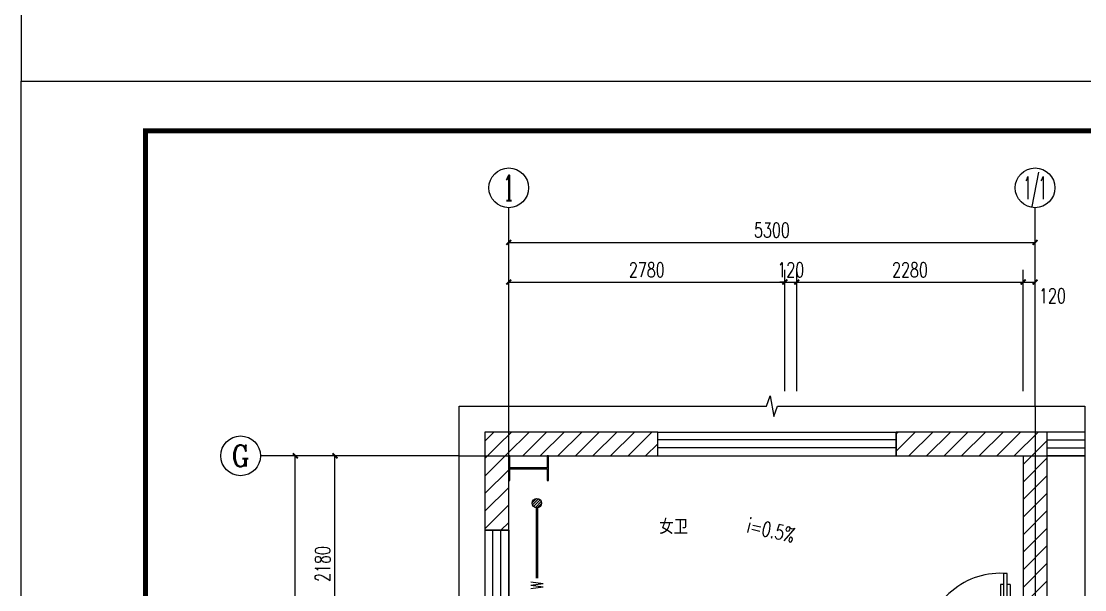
# Model space of a CAD drawing. Extents: x -173214 to 1102988, y -234847 to 675458.
# Drawn here: x 170967 to 181676, y 193850 to 199577 of the extents above; entities that cross this region are included whole.
import ezdxf
from ezdxf.enums import TextEntityAlignment as Align

# ---------------------------------------------------------------- set-up
doc = ezdxf.new("R2010")
doc.units = 0
doc.header["$LTSCALE"] = 1000
doc.header["$MEASUREMENT"] = 0
doc.linetypes.add('DOTE', pattern=[2.42, 2, -0.2, 0.02, -0.2])
doc.layers.get('Defpoints').update_dxf_attribs({"color": 250})
for name, color, linetype in [('0 - 梁柱', 3, 'Continuous'), ('0-建筑立面', 255, 'Continuous'), ('AXIS', 171, 'Continuous'), ('AXIS_TEXT', 7, 'Continuous'), ('DIM_SYMB', 171, 'Continuous'), ('DOTE', 8, 'DOTE'), ('EQUIP_地漏', 7, 'Continuous'), ('PIPE-污水', 2, 'Continuous'), ('PUB_HATCH', 8, 'Continuous'), ('PUB_TEXT', 7, 'Continuous'), ('TEXT_污水', 7, 'Continuous'), ('TK', 4, 'Continuous'), ('WALL', 9, 'Continuous'), ('WINDOW', 140, 'Continuous')]:
    doc.layers.add(name, color=color, linetype=linetype)
doc.styles.add('_TCH_AXIS', font='COMPLEX', dxfattribs={"bigfont": 'GBCBIG'})
doc.styles.add('_TCH_DIM', font='SIMPLEX', dxfattribs={"bigfont": 'GBCBIG'})
doc.styles.add('_TCH_DIM_T3', font='SIMPLEX', dxfattribs={"width": 0.705882, "bigfont": 'GBCBIG'})
doc.styles.add('_TWT_PIPETEXT', font='COMPLEX', dxfattribs={"width": 0.8, "height": 2.5, "bigfont": 'HZTXT'})
doc.styles.add('COMPLEX', font='COMPLEX')
doc.styles.add('宋体', font='', dxfattribs={"width": 0.8})
doc.styles.get('宋体').set_extended_font_data('SimSun')
doc.dimstyles.new('_TCH_ARCH&&50', dxfattribs={"dimtxt": 148.75, "dimasz": 50, "dimexe": 125, "dimexo": 150, "dimgap": 50, "dimtad": 1, "dimdec": 0, "dimzin": 0, "dimdsep": 46, "dimtxsty": '_TCH_DIM_T3', "dimblk": 'ARCHTICK', "dimcen": 0.09, "dimclrt": 7, "dimazin": 2, "dimtfac": 1, "dimtdec": 0, "dimtix": 1, "dimtmove": 2, "dimatfit": 3, "dimfxl": 0, "dimtolj": 1, "dimtzin": 0, "dimarcsym": 0})
pattern_1 = [(45, (0, 89.76), (-88.388383, 88.388383), [])]

# ---------------------------------------------------------------- blocks, each defined once
blk = doc.blocks.new('GeYuanFrame_20013841', base_point=(20.09, 4.53))
at = {"layer": 'TK'}
blk.add_lwpolyline([(20.09, 4.53), (20.09, 598.53), (861.09, 598.53), (861.09, 4.53)], close=True, dxfattribs=at)
at = {"layer": 'TK', "const_width": 1}
blk.add_lwpolyline([(45.09, 588.53), (851.09, 588.53), (851.09, 14.53), (45.09, 14.53)], close=True, dxfattribs=at)
blk = doc.blocks.new('A$C670E4FA6')
at = {"layer": '0 - 梁柱'}
h = blk.add_hatch(color=256, dxfattribs=at)
h.paths.add_polyline_path([(125, 0), (0, 0), (0, 12), (120, 12), (120, 200), (125, 200)])
h.paths.add_polyline_path([(250, 0), (125, 0), (125, 200), (130, 200), (130, 12), (250, 12)])
h.paths.add_polyline_path([(250, 388), (130, 388), (130, 200), (125, 200), (125, 400), (250, 400)])
h.paths.add_polyline_path([(125, 200), (120, 200), (120, 388), (0, 388), (0, 400), (125, 400)])
blk.add_lwpolyline([(0, 400), (0, 388), (120, 388), (120, 12), (0, 12), (0, 0), (250, 0), (250, 12), (130, 12), (130, 388), (250, 388), (250, 400)], close=True, dxfattribs=at)
blk = doc.blocks.new('$TCHSYS$WIN2D')
for p, q in [((-0.5, 0.5), (0.5, 0.5)), ((-0.5, 0.5), (-0.5, -0.5)), ((0.5, 0.5), (0.5, -0.5)), ((0.5, 0.1667), (-0.5, 0.1667)), ((0.5, -0.1667), (-0.5, -0.1667)), ((-0.5, -0.5), (0.5, -0.5))]:
    blk.add_line(p, q)
blk = doc.blocks.new('$DorLib2D$00000009')
for p, q in [((0.413, 0.905), (0.413, 0.081)), ((0.454, 0.905), (0.413, 0.905)), ((0.454, 0.081), (0.454, 0.905)), ((0.413, 0.782), (0.378, 0.782)), ((0.489, 0.782), (0.454, 0.782)), ((0.413, 0.624), (0.378, 0.624)), ((0.489, 0.624), (0.454, 0.624)), ((-0.494, 0.081), (-0.453, 0.081)), ((-0.494, -0.002), (-0.494, 0.081)), ((-0.453, 0.081), (-0.453, 0.039)), ((-0.453, 0.039), (-0.412, 0.039)), ((-0.412, 0.039), (-0.412, -0.002)), ((0.413, 0.081), (0.454, 0.081)), ((0.454, 0.039), (0.413, 0.039)), ((0.413, 0.039), (0.413, -0.002)), ((0.495, 0.081), (0.454, 0.081)), ((0.454, 0.081), (0.454, 0.039)), ((0.495, -0.002), (0.495, 0.081)), ((-0.494, -0.002), (-0.494, -0.002)), ((-0.412, -0.002), (-0.494, -0.002)), ((0.413, -0.002), (0.495, -0.002)), ((0.495, -0.002), (0.495, -0.002))]:
    blk.add_line(p, q)
at = {"lineweight": 13}
for p, q in [((0.378, 0.782), (0.378, 0.624)), ((0.489, 0.782), (0.489, 0.624))]:
    blk.add_line(p, q, dxfattribs=at)
blk.add_arc((0.372, 0.082), 0.825, 87.134, 180.0717, dxfattribs=at)
blk = doc.blocks.new('$TwtSys$00000141')
for p, q in [((-94, 8), (-10, 92)), ((-94, 8), (-10, 92)), ((-87, -35), (35, 87)), ((-87, -35), (35, 87)), ((-66, -66), (66, 66)), ((-66, -66), (66, 66)), ((-32, -87), (88, 33)), ((-32, -87), (88, 33)), ((11, -92), (92, -11)), ((11, -92), (92, -11))]:
    blk.add_line(p, q)
blk.add_circle((0, 0), 94)
blk.add_circle((0, 0), 94)
blk = doc.blocks.new('_AXISO')
blk.add_circle((0, 0), 0.5)
at = {"layer": 'AXIS_TEXT', "style": 'COMPLEX', "width": 1.041667}
blk.add_attdef('A', text='', height=0.56, dxfattribs=at).set_placement((-0.25, -0.28), (0.25, -0.28), align=Align.FIT)
blk = doc.blocks.new('_ArchTick')
at = {"color": 0, "linetype": 'ByBlock', "const_width": 0.4}
blk.add_lwpolyline([(-0.5, -0.5), (0.5, 0.5)], dxfattribs=at)
blk = doc.blocks.new('*D261')
at = {"layer": 'AXIS', "color": 0, "lineweight": -2}
for p, q in [((175876, 195849), (175876, 197474)), ((181176, 195849), (181176, 197474)), ((175876, 197349), (181176, 197349))]:
    blk.add_line(p, q, dxfattribs=at)
at = {"layer": 'Defpoints', "color": 0}
for p in [(181176, 197349), (175876, 195699), (181176, 195699)]:
    blk.add_point(p, dxfattribs=at)
at = {"layer": 'AXIS', "color": 0, "lineweight": -2, "xscale": 50, "yscale": 50, "zscale": 50, "rotation": 180}
blk.add_blockref('_ArchTick', (175876, 197349), dxfattribs=at)
at = {"layer": 'AXIS', "color": 0, "lineweight": -2, "xscale": 50, "yscale": 50, "zscale": 50}
blk.add_blockref('_ArchTick', (181176, 197349), dxfattribs=at)
at = {"layer": 'AXIS', "color": 7, "insert": (178526, 197473), "char_height": 148.8, "attachment_point": 5, "style": '_TCH_DIM_T3'}
blk.add_mtext('\\A1;5300', dxfattribs=at)
blk = doc.blocks.new('*D272')
at = {"layer": 'AXIS', "color": 0, "lineweight": -2}
for p, q in [((175226, 195199), (173601, 195199)), ((173726, 188199), (173726, 195199)), ((175226, 188199), (173601, 188199))]:
    blk.add_line(p, q, dxfattribs=at)
at = {"layer": 'Defpoints', "color": 0}
for p in [(173726, 195199), (175376, 195199), (175376, 188199)]:
    blk.add_point(p, dxfattribs=at)
at = {"layer": 'AXIS', "color": 0, "lineweight": -2, "xscale": 50, "yscale": 50, "zscale": 50}
for p, rotation in [((173726, 195199), 90), ((173726, 188199), 270)]:
    blk.add_blockref('_ArchTick', p, dxfattribs=dict(at, rotation=rotation))
at = {"layer": 'AXIS', "color": 7, "insert": (173602, 191699), "char_height": 148.8, "attachment_point": 5, "rotation": 90, "style": '_TCH_DIM_T3'}
blk.add_mtext('\\A1;7000', dxfattribs=at)
blk = doc.blocks.new('*D279')
at = {"layer": 'AXIS', "color": 0, "lineweight": -2}
for p, q in [((175226, 195199), (174001, 195199)), ((174126, 193019), (174126, 195199)), ((175226, 193019), (174001, 193019))]:
    blk.add_line(p, q, dxfattribs=at)
at = {"layer": 'Defpoints', "color": 0}
for p in [(174126, 195199), (175376, 195199), (175376, 193019)]:
    blk.add_point(p, dxfattribs=at)
at = {"layer": 'AXIS', "color": 0, "lineweight": -2, "xscale": 50, "yscale": 50, "zscale": 50}
for p, rotation in [((174126, 195199), 90), ((174126, 193019), 270)]:
    blk.add_blockref('_ArchTick', p, dxfattribs=dict(at, rotation=rotation))
at = {"layer": 'AXIS', "color": 7, "insert": (174002, 194109), "char_height": 148.8, "attachment_point": 5, "rotation": 90, "style": '_TCH_DIM_T3'}
blk.add_mtext('\\A1;2180', dxfattribs=at)
blk = doc.blocks.new('*D288')
at = {"layer": 'AXIS', "color": 0, "lineweight": -2}
for p, q in [((175876, 195849), (175876, 197074)), ((178656, 195849), (178656, 197074)), ((175876, 196949), (178656, 196949))]:
    blk.add_line(p, q, dxfattribs=at)
at = {"layer": 'Defpoints', "color": 0}
for p in [(178656, 196949), (175876, 195699), (178656, 195699)]:
    blk.add_point(p, dxfattribs=at)
at = {"layer": 'AXIS', "color": 0, "lineweight": -2, "xscale": 50, "yscale": 50, "zscale": 50, "rotation": 180}
blk.add_blockref('_ArchTick', (175876, 196949), dxfattribs=at)
at = {"layer": 'AXIS', "color": 0, "lineweight": -2, "xscale": 50, "yscale": 50, "zscale": 50}
blk.add_blockref('_ArchTick', (178656, 196949), dxfattribs=at)
at = {"layer": 'AXIS', "color": 7, "insert": (177266, 197073), "char_height": 148.8, "attachment_point": 5, "style": '_TCH_DIM_T3'}
blk.add_mtext('\\A1;2780', dxfattribs=at)
blk = doc.blocks.new('*D289')
at = {"layer": 'AXIS', "color": 0, "lineweight": -2}
for p, q in [((178656, 195849), (178656, 197074)), ((178776, 195849), (178776, 197074)), ((178656, 196949), (178606, 196949)), ((178656, 196949), (178776, 196949)), ((178776, 196949), (178826, 196949))]:
    blk.add_line(p, q, dxfattribs=at)
at = {"layer": 'Defpoints', "color": 0}
for p in [(178776, 196949), (178656, 195699), (178776, 195699)]:
    blk.add_point(p, dxfattribs=at)
at = {"layer": 'AXIS', "color": 0, "lineweight": -2, "xscale": 50, "yscale": 50, "zscale": 50}
blk.add_blockref('_ArchTick', (178656, 196949), dxfattribs=at)
at = {"layer": 'AXIS', "color": 0, "lineweight": -2, "xscale": 50, "yscale": 50, "zscale": 50, "rotation": 180}
blk.add_blockref('_ArchTick', (178776, 196949), dxfattribs=at)
at = {"layer": 'AXIS', "color": 7, "insert": (178716, 197073), "char_height": 148.8, "attachment_point": 5, "style": '_TCH_DIM_T3'}
blk.add_mtext('\\A1;120', dxfattribs=at)
blk = doc.blocks.new('*D290')
at = {"layer": 'AXIS', "color": 0, "lineweight": -2}
for p, q in [((178776, 195849), (178776, 197074)), ((181056, 195849), (181056, 197074)), ((178776, 196949), (181056, 196949))]:
    blk.add_line(p, q, dxfattribs=at)
at = {"layer": 'Defpoints', "color": 0}
for p in [(181056, 196949), (178776, 195699), (181056, 195699)]:
    blk.add_point(p, dxfattribs=at)
at = {"layer": 'AXIS', "color": 0, "lineweight": -2, "xscale": 50, "yscale": 50, "zscale": 50, "rotation": 180}
blk.add_blockref('_ArchTick', (178776, 196949), dxfattribs=at)
at = {"layer": 'AXIS', "color": 0, "lineweight": -2, "xscale": 50, "yscale": 50, "zscale": 50}
blk.add_blockref('_ArchTick', (181056, 196949), dxfattribs=at)
at = {"layer": 'AXIS', "color": 7, "insert": (179916, 197073), "char_height": 148.8, "attachment_point": 5, "style": '_TCH_DIM_T3'}
blk.add_mtext('\\A1;2280', dxfattribs=at)
blk = doc.blocks.new('*D291')
at = {"layer": 'AXIS', "color": 0, "lineweight": -2}
for p, q in [((181056, 195849), (181056, 197074)), ((181176, 195849), (181176, 197074)), ((181056, 196949), (181176, 196949))]:
    blk.add_line(p, q, dxfattribs=at)
at = {"layer": 'Defpoints', "color": 0}
for p in [(181176, 196949), (181056, 195699), (181176, 195699)]:
    blk.add_point(p, dxfattribs=at)
at = {"layer": 'AXIS', "color": 0, "lineweight": -2, "xscale": 50, "yscale": 50, "zscale": 50, "rotation": 180}
blk.add_blockref('_ArchTick', (181056, 196949), dxfattribs=at)
at = {"layer": 'AXIS', "color": 0, "lineweight": -2, "xscale": 50, "yscale": 50, "zscale": 50}
blk.add_blockref('_ArchTick', (181176, 196949), dxfattribs=at)
at = {"layer": 'AXIS', "color": 7, "insert": (181351, 196811), "char_height": 148.8, "attachment_point": 5, "style": '_TCH_DIM_T3'}
blk.add_mtext('\\A1;120', dxfattribs=at)

msp = doc.modelspace()

# ---------------------------------------------------------------- hatches: boundary and pattern name
at = {"layer": 'PUB_HATCH'}
h = msp.add_hatch(dxfattribs=at)
h.set_pattern_fill('普通砖', color=256, scale=50, style=0)
h.set_pattern_definition(pattern_1)
h.paths.add_polyline_path([(175636, 195438.6), (175636, 194448.6), (175876, 194448.6), (175876, 195198.6)])
h = msp.add_hatch(dxfattribs=at)
h.set_pattern_fill('普通砖', color=256, scale=50, style=0)
h.set_pattern_definition(pattern_1)
h.paths.add_polyline_path([(175876, 195198.6), (177376, 195198.6), (177376, 195438.6), (175636, 195438.6)])
h = msp.add_hatch(dxfattribs=at)
h.set_pattern_fill('普通砖', color=256, scale=50, style=0)
h.set_pattern_definition(pattern_1)
h.paths.add_polyline_path([(181296, 195438.6), (179776, 195438.6), (179776, 195198.6), (181056, 195198.6)])
h = msp.add_hatch(dxfattribs=at)
h.set_pattern_fill('普通砖', color=256, scale=50, style=0)
h.set_pattern_definition(pattern_1)
h.paths.add_polyline_path([(181296, 195438.6), (181056, 195198.6), (181056, 193318.6), (181136, 193198.6), (181296, 193198.6)])

# ---------------------------------------------------------------- linework, layer by layer
msp.add_lwpolyline([(170967.1, 198973.5), (186680.4, 198973.5), (186680.4, 210095.1), (170967.1, 210095.1)], close=True)
at = {"layer": 'AXIS'}
for p, q in [((175876, 195698.6), (175876, 197698.6)), ((181176, 195698.6), (181176, 197698.6)), ((175376, 195198.6), (173376, 195198.6))]:
    msp.add_line(p, q, dxfattribs=at)
at = {"layer": 'DIM_SYMB'}
for points in [[(175376, 195698.6), (178469.8, 195698.6), (178508, 195803.6), (178545, 195593.6), (178582.3, 195698.6), (181676, 195698.6)], [(175376, 187698.6), (175376, 191642.4), (175271, 191680.6), (175481, 191717.6), (175376, 191754.9), (175376, 195698.6)], [(181676, 195698.6), (181676, 191754.9), (181781, 191716.7), (181571, 191679.6), (181676, 191642.4), (181676, 187698.6)]]:
    msp.add_lwpolyline(points, dxfattribs=at)
msp.add_lwpolyline([(179119.5, 194183, 0, 0, 0), (178027.3, 194428.4, 40, 0, 0), (177880.9, 194461.3, 0, 0, 0)], format="xyseb", dxfattribs=at)
at = {"layer": 'DOTE', "color": 8}
for p, q in [((175876, 187698.6), (175876, 195698.6)), ((181176, 195698.6), (181176, 187698.6)), ((175376, 195198.6), (181676, 195198.6))]:
    msp.add_line(p, q, dxfattribs=at)
at = {"layer": 'PIPE-污水', "linetype": 'Continuous', "ltscale": 0.5, "const_width": 25}
msp.add_lwpolyline([(176159.7, 193962.9), (176159.7, 194675.6)], dxfattribs=at)
at = {"layer": 'WALL'}
for p, q in [((175636, 195438.6), (175636, 194448.6)), ((177376, 195438.6), (175636, 195438.6)), ((177376, 195198.6), (177376, 195438.6)), ((181296, 195438.6), (179776, 195438.6)), ((179776, 195438.6), (179776, 195198.6)), ((181296, 195438.6), (181296, 193198.6)), ((175876, 194448.6), (175876, 195198.6)), ((175876, 195198.6), (177376, 195198.6)), ((179776, 195198.6), (181056, 195198.6)), ((181056, 195198.6), (181056, 193318.6)), ((175636, 194448.6), (175876, 194448.6))]:
    msp.add_line(p, q, dxfattribs=at)
at = {"layer": 'WINDOW'}
for p, q in [((181676, 195438.6), (181296, 195438.6)), ((181296, 195358.6), (181676, 195358.6)), ((181296, 195278.6), (181676, 195278.6)), ((181676, 195198.6), (181296, 195198.6))]:
    msp.add_line(p, q, dxfattribs=at)

# ---------------------------------------------------------------- block references
at = {"layer": '0 - 梁柱', "rotation": 90.00000000000001}
msp.add_blockref('A$C670E4FA6', (176276, 194948.6), dxfattribs=at)
at = {"layer": '0-建筑立面', "xscale": 50, "yscale": 50, "zscale": 50}
msp.add_blockref('GeYuanFrame_20013841', (170967.1, 169273.5), dxfattribs=at)
at = {"layer": 'AXIS'}
ref = msp.add_blockref('_AXISO', (175876, 197898.6), dxfattribs=dict(at, xscale=400, yscale=400, zscale=400))
ref.add_attrib('A', '1', dxfattribs={"layer": 'AXIS_TEXT', "height": 257.4, "style": '_TCH_AXIS'}).set_placement((175820.9, 197769.9), (175931.2, 197769.9), align=Align.FIT)
ref = msp.add_blockref('_AXISO', (181176, 197898.6), dxfattribs=dict(at, xscale=400, yscale=400, zscale=400))
ref.add_attrib('A', '1/1', dxfattribs={"layer": 'AXIS_TEXT', "height": 226.27, "style": '_TCH_AXIS', "width": 0.456522}).set_placement((181062.9, 197785.5), (181289.2, 197785.5), align=Align.FIT)
ref = msp.add_blockref('_AXISO', (173176, 195198.6), dxfattribs=dict(at, xscale=400, yscale=400, zscale=400))
ref.add_attrib('A', 'G', dxfattribs={"layer": 'AXIS_TEXT', "height": 212.6, "style": '_TCH_AXIS'}).set_placement((173084.9, 195092.3), (173267.1, 195092.3), align=Align.FIT)
at = {"layer": 'EQUIP_地漏', "xscale": 0.5, "yscale": 0.5, "zscale": 0.5}
msp.add_blockref('$TwtSys$00000141', (176159.7, 194722.6), dxfattribs=at)
at = {"layer": 'WINDOW', "yscale": 240}
for p, xscale, zscale, rotation in [((178576, 195318.6), -2400, -2400, 180), ((175756, 193548.6), 1800, 1800, 270)]:
    msp.add_blockref('$TCHSYS$WIN2D', p, dxfattribs=dict(at, xscale=xscale, zscale=zscale, rotation=rotation))
at = {"layer": 'WINDOW', "xscale": 900, "yscale": 900, "zscale": 900}
msp.add_blockref('$DorLib2D$00000009', (180486, 193198.6), dxfattribs=at)

# ---------------------------------------------------------------- texts
at = {"layer": 'PUB_TEXT', "style": '宋体', "width": 0.8}
msp.add_text('女卫', height=132.91, dxfattribs=at).set_placement((177391.9, 194423.4, -900))
at = {"layer": 'PUB_TEXT', "style": '_TCH_DIM', "width": 0.705882}
msp.add_text('i=0.5%', height=148.75, rotation=347.33546, dxfattribs=at).set_placement((178262.9, 194429.3))
at = {"layer": 'TEXT_污水', "style": '_TWT_PIPETEXT', "width": 0.64}
msp.add_text('W', height=125, rotation=90, dxfattribs=at).set_placement((176222.2, 193854.1))

# ---------------------------------------------------------------- dimensions: what is measured, and where the dimension line sits
at = {"layer": 'AXIS'}
for p1, p2, distance, picture, middle in [((175876, 195698.6), (181176, 195698.6), 1650, '*D261', (178526, 197473)), ((175876, 195698.6), (178656, 195698.6), 1250, '*D288', (177266, 197073)), ((178656, 195698.6), (178776, 195698.6), 1250, '*D289', (178716, 197073)), ((178776, 195698.6), (181056, 195698.6), 1250, '*D290', (179916, 197073)), ((175376, 188198.6), (175376, 195198.6), 1650, '*D272', (173601.6, 191698.6)), ((175376, 193018.6), (175376, 195198.6), 1250, '*D279', (174001.6, 194108.6))]:
    dim = msp.add_aligned_dim(p1=p1, p2=p2, distance=distance, dimstyle='_TCH_ARCH&&50', dxfattribs=at)
    dim.commit()
    dim.dimension.update_dxf_attribs({"geometry": picture, "text_midpoint": middle})
dim = msp.add_linear_dim(base=(181176, 196948.6), p1=(181056, 195698.6), p2=(181176, 195698.6), angle=0, dimstyle='_TCH_ARCH&&50', dxfattribs=at)
dim.commit()
dim.dimension.update_dxf_attribs({"geometry": '*D291', "text_midpoint": (181351, 196811.1), "dimtype": 161})

doc.saveas('drawing.dxf')
